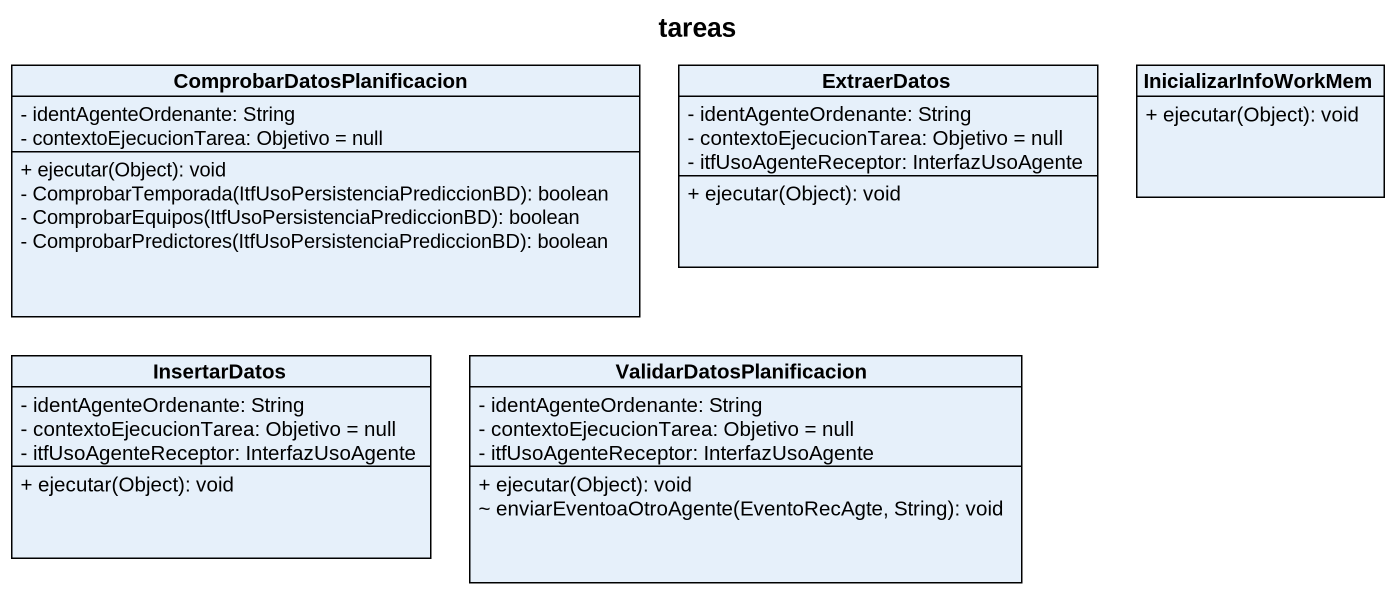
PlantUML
@startuml
title tareas
hide circle
hide empty members
skinparam classAttributeIconSize 0
class ComprobarDatosPlanificacion {
  - identAgenteOrdenante: String
  - contextoEjecucionTarea: Objetivo = null
  + ejecutar(Object): void
  - ComprobarTemporada(ItfUsoPersistenciaPrediccionBD): boolean
  - ComprobarEquipos(ItfUsoPersistenciaPrediccionBD): boolean
  - ComprobarPredictores(ItfUsoPersistenciaPrediccionBD): boolean
}
class ExtraerDatos {
  - identAgenteOrdenante: String
  - contextoEjecucionTarea: Objetivo = null
  - itfUsoAgenteReceptor: InterfazUsoAgente
  + ejecutar(Object): void
}
class InicializarInfoWorkMem {
  + ejecutar(Object): void
}
class InsertarDatos {
  - identAgenteOrdenante: String
  - contextoEjecucionTarea: Objetivo = null
  - itfUsoAgenteReceptor: InterfazUsoAgente
  + ejecutar(Object): void
}
class ValidarDatosPlanificacion {
  - identAgenteOrdenante: String
  - contextoEjecucionTarea: Objetivo = null
  - itfUsoAgenteReceptor: InterfazUsoAgente
  + ejecutar(Object): void
  ~ enviarEventoaOtroAgente(EventoRecAgte, String): void
}
@enduml
